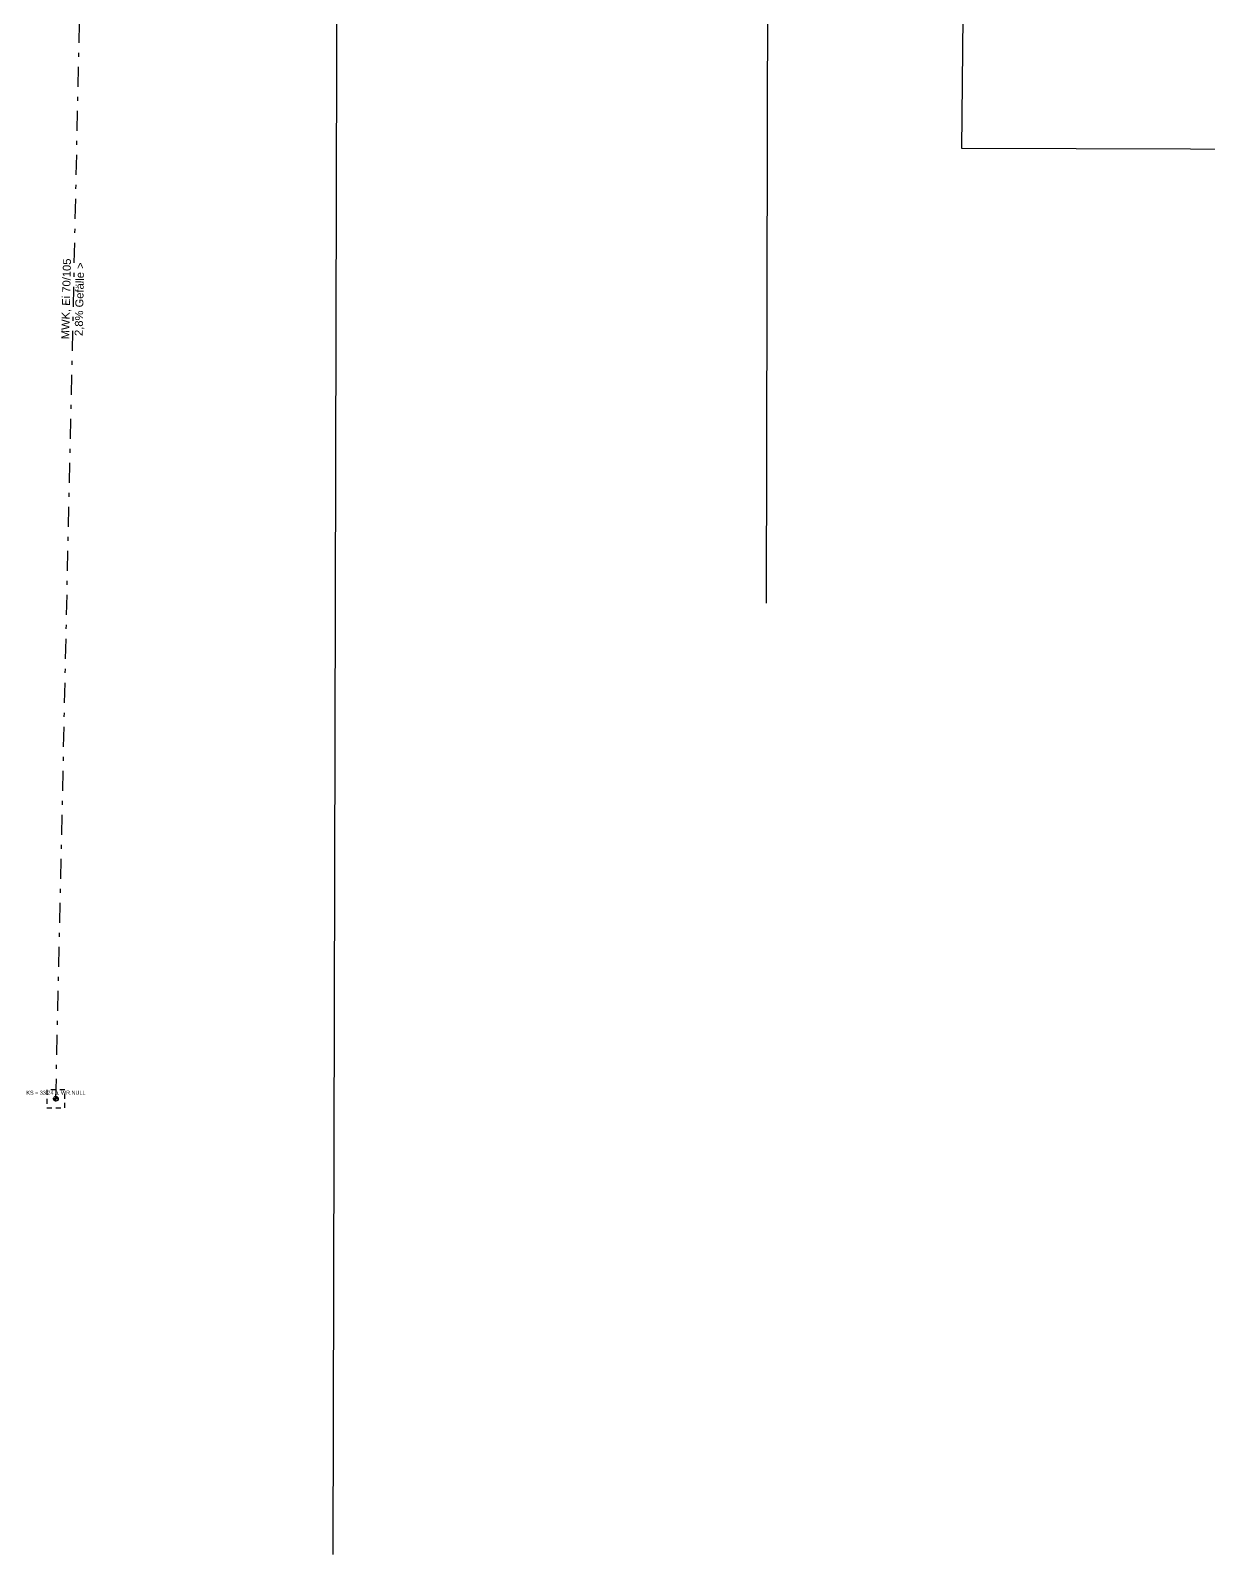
# Model space of a CAD drawing. Header units: millimetres. Extents: x 2158 to 2226, y 1541 to 1653.
# Drawn here: x 2158.13 to 2187.57, y 1541.38 to 1579.47 of the extents above; entities that cross this region are included whole.
import ezdxf
from ezdxf.enums import TextEntityAlignment as Align

# ---------------------------------------------------------------- set-up
doc = ezdxf.new("R2010")
doc.units = ezdxf.units.MM
doc.linetypes.add('HIDDEN2', pattern=[0.1875, 0.125, -0.0625])
doc.linetypes.add('STRICHPUNKT', pattern=[1, 0.5, -0.25, 0, -0.25])
for name, color, linetype in [('01-TXT---------M0', 1, 'Continuous'), ('02-TWB-G00-LKG-M0', 5, 'Continuous'), ('07-MWK-G00-Lkg-M0', 4, 'STRICHPUNKT'), ('07-SYM-G00-LKG-M0', 8, 'Continuous')]:
    doc.layers.add(name, color=color, linetype=linetype)
doc.styles.add('ARIAL', font='arial.ttf', dxfattribs={"width": 0.85})
doc.styles.get("Standard").update_dxf_attribs({"font": 'arial.ttf'})

# ---------------------------------------------------------------- blocks, each defined once
blk = doc.blocks.new('01-HK1')
for p, q in [((-0.001, -0.074), (-0.001, 0.074)), ((0.074, 0), (-0.075, 0))]:
    blk.add_line(p, q)
blk.add_circle((-0.001, 0), 0.0586)
for points in [[(-0.001, 0.059), (0.041, 0.041), (-0.001, 0)], [(-0.001, 0), (0.058, 0), (0.041, 0.041)], [(-0.059, 0), (-0.042, -0.041), (-0.001, 0)], [(-0.042, -0.041), (-0.001, -0.059), (-0.001, 0)]]:
    blk.add_solid(points)
at = {"layer": '01-TXT---------M0', "color": 8, "style": 'ARIAL', "width": 0.85}
blk.add_attdef('HEIGHT', text='', height=0.1, dxfattribs=at).set_placement((0, 0.2), align=Align.TOP_CENTER)

msp = doc.modelspace()

# ---------------------------------------------------------------- linework, layer by layer
at = {"layer": '02-TWB-G00-LKG-M0'}
msp.add_lwpolyline([(2165.6952, 1541.3764), (2165.781, 1578.8582), (2165.8647, 1597.5586), (2176.7142, 1597.6318), (2176.5612, 1584.3288), (2181.4128, 1584.2997), (2181.4889, 1588.2159), (2192.8521, 1588.1987), (2192.8521, 1588.1987), (2192.8371, 1576.482), (2181.4041, 1576.5205), (2181.4475, 1580.6391), (2176.548, 1580.6534), (2176.5107, 1565.1515)], dxfattribs=at)
at = {"layer": '07-MWK-G00-Lkg-M0'}
msp.add_lwpolyline([(2158.7627, 1552.7697), (2159.6427, 1592.7424), (2160.2029, 1619.0752)], dxfattribs=at)
at = {"layer": '07-SYM-G00-LKG-M0', "linetype": 'HIDDEN2'}
msp.add_lwpolyline([(2158.5379, 1552.9949), (2158.5375, 1552.5449), (2158.9875, 1552.5445), (2158.9879, 1552.9945)], close=True, dxfattribs=at)

# ---------------------------------------------------------------- block references
at = {"layer": '07-SYM-G00-LKG-M0', "rotation": 359.9999999965763}
msp.add_blockref('01-HK1', (2158.7627, 1552.7697), dxfattribs=at).add_auto_attribs({'HEIGHT': 'KS = 33.24 ü. WR.NULL'})

# ---------------------------------------------------------------- texts
at = {"layer": '07-SYM-G00-LKG-M0', "insert": (2159.2027, 1572.756), "char_height": 0.2, "width": 6.3373, "attachment_point": 5, "rotation": 88.73894}
msp.add_mtext('{\\fArial|b0|i0|c0|p34;MWK, Ei 70/105\\P2,8% Gefälle >}', dxfattribs=at)

doc.saveas('drawing.dxf')
